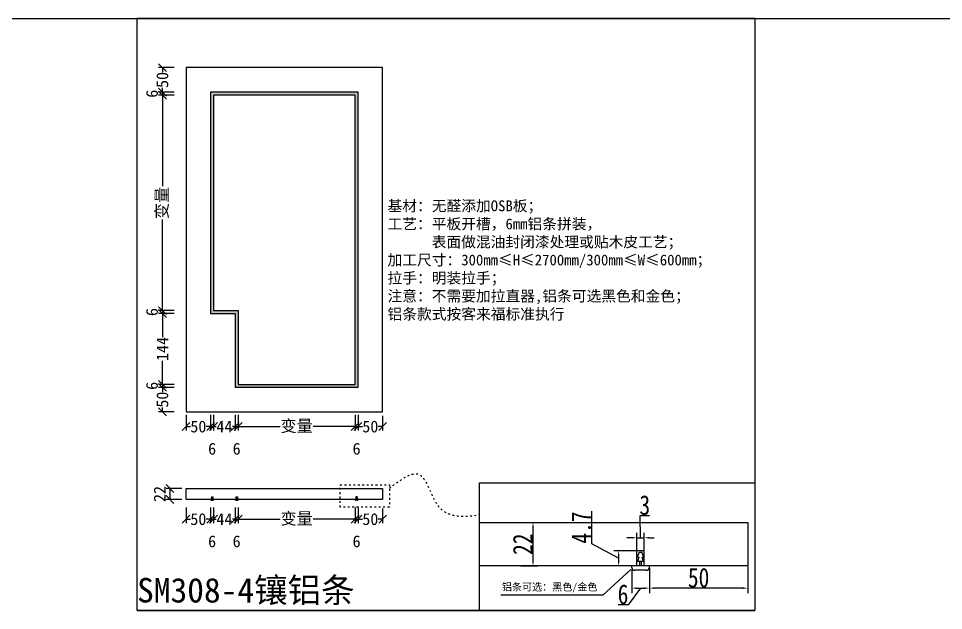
# Model space of a CAD drawing. Header units: millimetres. Extents: x 85186 to 129000, y -77269 to -36327.
# Drawn here: x 90425 to 92308, y -41287 to -40083 of the extents above; entities that cross this region are included whole.
import ezdxf

# ---------------------------------------------------------------- set-up
doc = ezdxf.new("R2010")
doc.units = ezdxf.units.MM
doc.linetypes.add('100', pattern=[30, 12, -18])
doc.styles.add('KLF-1_宋体', font='SimSun.ttf')
doc.styles.get("Standard").update_dxf_attribs({"font": 'SimSun.ttf'})
doc.styles.add('宋体', font='SimSun.ttf', dxfattribs={"width": 0.8})
doc.dimstyles.new('客来福-8', dxfattribs={"dimscale": 8, "dimtxt": 3, "dimasz": 2, "dimexe": 1, "dimexo": 1, "dimgap": 0.1, "dimtad": 0, "dimtxsty": '宋体', "dimblk": 'OBLIQUE', "dimcen": 2.5, "dimclrd": 256, "dimclre": 256, "dimclrt": 1, "dimadec": 0, "dimazin": 0, "dimtfac": 1, "dimtmove": 2, "dimatfit": 3, "dimldrblk": 'OPEN30', "dimfxl": 3, "dimfxlon": 1, "dimarcsym": 0})
doc.dimstyles.new('客来福标注小', dxfattribs={"dimscale": 20, "dimtxt": 2, "dimasz": 0.5, "dimexe": 0.5, "dimexo": 0, "dimgap": 0.05, "dimtad": 1, "dimdec": 0, "dimzin": 0, "dimdsep": 46, "dimtxsty": 'Standard', "dimcen": 0, "dimclrd": 256, "dimclre": 256, "dimclrt": 256, "dimadec": 0, "dimazin": 0, "dimtfac": 1, "dimtdec": 0, "dimtofl": 0, "dimtmove": 1, "dimatfit": 3, "dimfxl": 2.2, "dimfxlon": 1, "dimtolj": 1, "dimtzin": 0, "dimarcsym": 0})

# ---------------------------------------------------------------- blocks, each defined once
blk = doc.blocks.new('_Oblique')
at = {"color": 0, "linetype": 'ByBlock', "lineweight": -2}
blk.add_line((-0.5, -0.5), (0.5, 0.5), dxfattribs=at)
blk = doc.blocks.new('*D111')
at = {"lineweight": -2, "transparency": 16777216}
for p, q in [((90742.2, -40182.8), (90710.2, -40182.8)), ((90718.2, -40182.8), (90718.2, -40191.7)), ((90718.2, -40232.8), (90718.2, -40223.8)), ((90742.2, -40232.8), (90710.2, -40232.8))]:
    blk.add_line(p, q, dxfattribs=at)
at = {"layer": 'Defpoints', "color": 0, "transparency": 16777216}
for p in [(90810.9, -40182.8), (90718.2, -40232.8), (90810.9, -40232.8)]:
    blk.add_point(p, dxfattribs=at)
at = {"lineweight": -2, "transparency": 16777216, "xscale": 16, "yscale": 16, "zscale": 16}
for p, rotation in [((90718.2, -40182.8), 90), ((90718.2, -40232.8), 270)]:
    blk.add_blockref('_Oblique', p, dxfattribs=dict(at, rotation=rotation))
at = {"color": 1, "transparency": 16777216, "insert": (90718.2, -40207.8), "char_height": 24, "attachment_point": 5, "rotation": 90, "style": 'KLF-1_宋体'}
blk.add_mtext('50', dxfattribs=at)
blk = doc.blocks.new('_Open30')
at = {"color": 0, "linetype": 'ByBlock', "lineweight": -2}
for p, q in [((-1, 0.27), (0, 0)), ((0, 0), (-1, -0.27)), ((0, 0), (-1, 0))]:
    blk.add_line(p, q, dxfattribs=at)
blk = doc.blocks.new('*D112')
at = {"lineweight": -2, "transparency": 16777216}
for p, q in [((90742.2, -40232.8), (90710.2, -40232.8)), ((90742.2, -40238.8), (90710.2, -40238.8)), ((90718.2, -40232.8), (90718.2, -40238.8))]:
    blk.add_line(p, q, dxfattribs=at)
at = {"layer": 'Defpoints', "color": 0, "transparency": 16777216}
for p in [(90718.2, -40238.8), (90800.5, -40238.8), (90810.9, -40232.8)]:
    blk.add_point(p, dxfattribs=at)
at = {"lineweight": -2, "transparency": 16777216, "xscale": 16, "yscale": 16, "zscale": 16}
for p, rotation in [((90718.2, -40232.8), 90), ((90718.2, -40238.8), 270)]:
    blk.add_blockref('_Oblique', p, dxfattribs=dict(at, rotation=rotation))
at = {"color": 1, "transparency": 16777216, "insert": (90697, -40235.8), "char_height": 24, "attachment_point": 5, "rotation": 90, "style": 'KLF-1_宋体'}
blk.add_mtext('6', dxfattribs=at)
blk = doc.blocks.new('*D113')
at = {"lineweight": -2, "transparency": 16777216}
for p, q in [((90742.2, -40238.8), (90710.2, -40238.8)), ((90718.2, -40238.8), (90718.2, -40424)), ((90718.2, -40676.8), (90718.2, -40491.5)), ((90742.2, -40676.8), (90710.2, -40676.8))]:
    blk.add_line(p, q, dxfattribs=at)
at = {"layer": 'Defpoints', "color": 0, "transparency": 16777216}
for p in [(90800.5, -40238.8), (90718.2, -40676.8), (90822.3, -40676.8)]:
    blk.add_point(p, dxfattribs=at)
at = {"lineweight": -2, "transparency": 16777216, "xscale": 16, "yscale": 16, "zscale": 16}
for p, rotation in [((90718.2, -40238.8), 90), ((90718.2, -40676.8), 270)]:
    blk.add_blockref('_Oblique', p, dxfattribs=dict(at, rotation=rotation))
at = {"color": 1, "transparency": 16777216, "insert": (90718.2, -40457.8), "char_height": 24, "attachment_point": 5, "rotation": 90, "style": 'KLF-1_宋体'}
blk.add_mtext('变量', dxfattribs=at)
blk = doc.blocks.new('*D114')
at = {"lineweight": -2, "transparency": 16777216}
for p, q in [((90742.2, -40676.8), (90710.2, -40676.8)), ((90718.2, -40676.8), (90718.2, -40682.8)), ((90742.2, -40682.8), (90710.2, -40682.8))]:
    blk.add_line(p, q, dxfattribs=at)
at = {"layer": 'Defpoints', "color": 0, "transparency": 16777216}
for p in [(90822.3, -40676.8), (90718.2, -40682.8), (90816.3, -40682.8)]:
    blk.add_point(p, dxfattribs=at)
at = {"lineweight": -2, "transparency": 16777216, "xscale": 16, "yscale": 16, "zscale": 16}
for p, rotation in [((90718.2, -40676.8), 90), ((90718.2, -40682.8), 270)]:
    blk.add_blockref('_Oblique', p, dxfattribs=dict(at, rotation=rotation))
at = {"color": 1, "transparency": 16777216, "insert": (90697, -40679.8), "char_height": 24, "attachment_point": 5, "rotation": 90, "style": 'KLF-1_宋体'}
blk.add_mtext('6', dxfattribs=at)
blk = doc.blocks.new('*D115')
at = {"lineweight": -2, "transparency": 16777216}
for p, q in [((90742.2, -40682.8), (90710.2, -40682.8)), ((90718.2, -40682.8), (90718.2, -40730.8)), ((90718.2, -40826.8), (90718.2, -40778.8)), ((90742.2, -40826.8), (90710.2, -40826.8))]:
    blk.add_line(p, q, dxfattribs=at)
at = {"layer": 'Defpoints', "color": 0, "transparency": 16777216}
for p in [(90816.3, -40682.8), (90718.2, -40826.8), (90850.5, -40826.8)]:
    blk.add_point(p, dxfattribs=at)
at = {"lineweight": -2, "transparency": 16777216, "xscale": 16, "yscale": 16, "zscale": 16}
for p, rotation in [((90718.2, -40682.8), 90), ((90718.2, -40826.8), 270)]:
    blk.add_blockref('_Oblique', p, dxfattribs=dict(at, rotation=rotation))
at = {"color": 1, "transparency": 16777216, "insert": (90718.2, -40754.8), "char_height": 24, "attachment_point": 5, "rotation": 90, "style": 'KLF-1_宋体'}
blk.add_mtext('144', dxfattribs=at)
blk = doc.blocks.new('*D116')
at = {"lineweight": -2, "transparency": 16777216}
for p, q in [((90742.2, -40826.8), (90710.2, -40826.8)), ((90718.2, -40826.8), (90718.2, -40832.8)), ((90742.2, -40832.8), (90710.2, -40832.8))]:
    blk.add_line(p, q, dxfattribs=at)
at = {"layer": 'Defpoints', "color": 0, "transparency": 16777216}
for p in [(90850.5, -40826.8), (90718.2, -40832.8), (90844.5, -40832.8)]:
    blk.add_point(p, dxfattribs=at)
at = {"lineweight": -2, "transparency": 16777216, "xscale": 16, "yscale": 16, "zscale": 16}
for p, rotation in [((90718.2, -40826.8), 90), ((90718.2, -40832.8), 270)]:
    blk.add_blockref('_Oblique', p, dxfattribs=dict(at, rotation=rotation))
at = {"color": 1, "transparency": 16777216, "insert": (90697, -40829.8), "char_height": 24, "attachment_point": 5, "rotation": 90, "style": 'KLF-1_宋体'}
blk.add_mtext('6', dxfattribs=at)
blk = doc.blocks.new('*D117')
at = {"lineweight": -2, "transparency": 16777216}
for p, q in [((90742.2, -40832.8), (90710.2, -40832.8)), ((90718.2, -40832.8), (90718.2, -40841.7)), ((90742.2, -40882.8), (90710.2, -40882.8)), ((90718.2, -40882.8), (90718.2, -40873.8))]:
    blk.add_line(p, q, dxfattribs=at)
at = {"layer": 'Defpoints', "color": 0, "transparency": 16777216}
for p in [(90844.5, -40832.8), (90718.2, -40882.8), (90794.2, -40882.8)]:
    blk.add_point(p, dxfattribs=at)
at = {"lineweight": -2, "transparency": 16777216, "xscale": 16, "yscale": 16, "zscale": 16}
for p, rotation in [((90718.2, -40832.8), 90), ((90718.2, -40882.8), 270)]:
    blk.add_blockref('_Oblique', p, dxfattribs=dict(at, rotation=rotation))
at = {"color": 1, "transparency": 16777216, "insert": (90718.2, -40857.8), "char_height": 24, "attachment_point": 5, "rotation": 90, "style": 'KLF-1_宋体'}
blk.add_mtext('50', dxfattribs=at)
blk = doc.blocks.new('*D216')
at = {"lineweight": -2, "transparency": 16777216}
for p, q in [((90766.3, -40888.6), (90766.3, -40920.6)), ((90816.3, -40888.6), (90816.3, -40920.6)), ((90766.3, -40912.6), (90775.2, -40912.6)), ((90816.3, -40912.6), (90807.4, -40912.6))]:
    blk.add_line(p, q, dxfattribs=at)
at = {"layer": 'Defpoints', "color": 0, "transparency": 16777216}
for p in [(90766.3, -40663.9), (90816.3, -40663.9), (90816.3, -40912.6)]:
    blk.add_point(p, dxfattribs=at)
at = {"lineweight": -2, "transparency": 16777216, "xscale": 16, "yscale": 16, "zscale": 16, "rotation": 180}
blk.add_blockref('_Oblique', (90766.3, -40912.6), dxfattribs=at)
at = {"lineweight": -2, "transparency": 16777216, "xscale": 16, "yscale": 16, "zscale": 16}
blk.add_blockref('_Oblique', (90816.3, -40912.6), dxfattribs=at)
at = {"color": 1, "transparency": 16777216, "insert": (90791.3, -40912.6), "char_height": 24, "attachment_point": 5, "style": 'KLF-1_宋体'}
blk.add_mtext('50', dxfattribs=at)
blk = doc.blocks.new('*D217')
at = {"lineweight": -2, "transparency": 16777216}
for p, q in [((90816.3, -40888.6), (90816.3, -40920.6)), ((90822.3, -40888.6), (90822.3, -40920.6)), ((90816.3, -40912.6), (90822.3, -40912.6))]:
    blk.add_line(p, q, dxfattribs=at)
at = {"layer": 'Defpoints', "color": 0, "transparency": 16777216}
for p in [(90816.3, -40663.9), (90822.3, -40676.8), (90822.3, -40912.6)]:
    blk.add_point(p, dxfattribs=at)
at = {"lineweight": -2, "transparency": 16777216, "xscale": 16, "yscale": 16, "zscale": 16, "rotation": 180}
blk.add_blockref('_Oblique', (90816.3, -40912.6), dxfattribs=at)
at = {"lineweight": -2, "transparency": 16777216, "xscale": 16, "yscale": 16, "zscale": 16}
blk.add_blockref('_Oblique', (90822.3, -40912.6), dxfattribs=at)
at = {"color": 1, "transparency": 16777216, "insert": (90819.3, -40957.8), "char_height": 24, "attachment_point": 5, "style": 'KLF-1_宋体'}
blk.add_mtext('6', dxfattribs=at)
blk = doc.blocks.new('*D218')
at = {"lineweight": -2, "transparency": 16777216}
for p, q in [((90822.3, -40888.6), (90822.3, -40920.6)), ((90866.3, -40888.6), (90866.3, -40920.6)), ((90822.3, -40912.6), (90827.6, -40912.6)), ((90866.3, -40912.6), (90861.1, -40912.6))]:
    blk.add_line(p, q, dxfattribs=at)
at = {"layer": 'Defpoints', "color": 0, "transparency": 16777216}
for p in [(90822.3, -40676.8), (90866.3, -40682.8), (90866.3, -40912.6)]:
    blk.add_point(p, dxfattribs=at)
at = {"lineweight": -2, "transparency": 16777216, "xscale": 16, "yscale": 16, "zscale": 16, "rotation": 180}
blk.add_blockref('_Oblique', (90822.3, -40912.6), dxfattribs=at)
at = {"lineweight": -2, "transparency": 16777216, "xscale": 16, "yscale": 16, "zscale": 16}
blk.add_blockref('_Oblique', (90866.3, -40912.6), dxfattribs=at)
at = {"color": 1, "transparency": 16777216, "insert": (90844.3, -40912.6), "char_height": 24, "attachment_point": 5, "style": 'KLF-1_宋体'}
blk.add_mtext('44', dxfattribs=at)
blk = doc.blocks.new('*D219')
at = {"lineweight": -2, "transparency": 16777216}
for p, q in [((90866.3, -40888.6), (90866.3, -40920.6)), ((90872.3, -40888.6), (90872.3, -40920.6)), ((90866.3, -40912.6), (90872.3, -40912.6))]:
    blk.add_line(p, q, dxfattribs=at)
at = {"layer": 'Defpoints', "color": 0, "transparency": 16777216}
for p in [(90872.3, -40676.8), (90866.3, -40682.8), (90872.3, -40912.6)]:
    blk.add_point(p, dxfattribs=at)
at = {"lineweight": -2, "transparency": 16777216, "xscale": 16, "yscale": 16, "zscale": 16, "rotation": 180}
blk.add_blockref('_Oblique', (90866.3, -40912.6), dxfattribs=at)
at = {"lineweight": -2, "transparency": 16777216, "xscale": 16, "yscale": 16, "zscale": 16}
blk.add_blockref('_Oblique', (90872.3, -40912.6), dxfattribs=at)
at = {"color": 1, "transparency": 16777216, "insert": (90869.3, -40957.8), "char_height": 24, "attachment_point": 5, "style": 'KLF-1_宋体'}
blk.add_mtext('6', dxfattribs=at)
blk = doc.blocks.new('*D220')
at = {"lineweight": -2, "transparency": 16777216}
for p, q in [((90872.3, -40888.6), (90872.3, -40920.6)), ((91110.3, -40888.6), (91110.3, -40920.6)), ((90872.3, -40912.6), (90957.5, -40912.6)), ((91110.3, -40912.6), (91025.1, -40912.6))]:
    blk.add_line(p, q, dxfattribs=at)
at = {"layer": 'Defpoints', "color": 0, "transparency": 16777216}
for p in [(90872.3, -40676.8), (91110.3, -40826.8), (91110.3, -40912.6)]:
    blk.add_point(p, dxfattribs=at)
at = {"lineweight": -2, "transparency": 16777216, "xscale": 16, "yscale": 16, "zscale": 16, "rotation": 180}
blk.add_blockref('_Oblique', (90872.3, -40912.6), dxfattribs=at)
at = {"lineweight": -2, "transparency": 16777216, "xscale": 16, "yscale": 16, "zscale": 16}
blk.add_blockref('_Oblique', (91110.3, -40912.6), dxfattribs=at)
at = {"color": 1, "transparency": 16777216, "insert": (90991.3, -40912.6), "char_height": 24, "attachment_point": 5, "style": 'KLF-1_宋体'}
blk.add_mtext('变量', dxfattribs=at)
blk = doc.blocks.new('*D221')
at = {"lineweight": -2, "transparency": 16777216}
for p, q in [((91110.3, -40888.6), (91110.3, -40920.6)), ((91116.3, -40888.6), (91116.3, -40920.6)), ((91110.3, -40912.6), (91116.3, -40912.6))]:
    blk.add_line(p, q, dxfattribs=at)
at = {"layer": 'Defpoints', "color": 0, "transparency": 16777216}
for p in [(91110.3, -40826.8), (91116.3, -40832.8), (91116.3, -40912.6)]:
    blk.add_point(p, dxfattribs=at)
at = {"lineweight": -2, "transparency": 16777216, "xscale": 16, "yscale": 16, "zscale": 16, "rotation": 180}
blk.add_blockref('_Oblique', (91110.3, -40912.6), dxfattribs=at)
at = {"lineweight": -2, "transparency": 16777216, "xscale": 16, "yscale": 16, "zscale": 16}
blk.add_blockref('_Oblique', (91116.3, -40912.6), dxfattribs=at)
at = {"color": 1, "transparency": 16777216, "insert": (91113.3, -40957.8), "char_height": 24, "attachment_point": 5, "style": 'KLF-1_宋体'}
blk.add_mtext('6', dxfattribs=at)
blk = doc.blocks.new('*D222')
at = {"lineweight": -2, "transparency": 16777216}
for p, q in [((91116.3, -40888.6), (91116.3, -40920.6)), ((91166.3, -40890.8), (91166.3, -40920.6)), ((91116.3, -40912.6), (91125.2, -40912.6)), ((91166.3, -40912.6), (91157.4, -40912.6))]:
    blk.add_line(p, q, dxfattribs=at)
at = {"layer": 'Defpoints', "color": 0, "transparency": 16777216}
for p in [(91116.3, -40832.8), (91166.3, -40882.8), (91166.3, -40912.6)]:
    blk.add_point(p, dxfattribs=at)
at = {"lineweight": -2, "transparency": 16777216, "xscale": 16, "yscale": 16, "zscale": 16, "rotation": 180}
blk.add_blockref('_Oblique', (91116.3, -40912.6), dxfattribs=at)
at = {"lineweight": -2, "transparency": 16777216, "xscale": 16, "yscale": 16, "zscale": 16}
blk.add_blockref('_Oblique', (91166.3, -40912.6), dxfattribs=at)
at = {"color": 1, "transparency": 16777216, "insert": (91141.3, -40912.6), "char_height": 24, "attachment_point": 5, "style": 'KLF-1_宋体'}
blk.add_mtext('50', dxfattribs=at)
blk = doc.blocks.new('*D118')
at = {"lineweight": -2, "transparency": 16777216}
for p, q in [((90766.3, -41076.9), (90766.3, -41108.9)), ((90816.3, -41076.9), (90816.3, -41108.9)), ((90766.3, -41100.9), (90775.2, -41100.9)), ((90816.3, -41100.9), (90807.4, -41100.9))]:
    blk.add_line(p, q, dxfattribs=at)
at = {"layer": 'Defpoints', "color": 0, "transparency": 16777216}
for p in [(90766.3, -40852.3), (90816.3, -40852.3), (90816.3, -41100.9)]:
    blk.add_point(p, dxfattribs=at)
at = {"lineweight": -2, "transparency": 16777216, "xscale": 16, "yscale": 16, "zscale": 16, "rotation": 180}
blk.add_blockref('_Oblique', (90766.3, -41100.9), dxfattribs=at)
at = {"lineweight": -2, "transparency": 16777216, "xscale": 16, "yscale": 16, "zscale": 16}
blk.add_blockref('_Oblique', (90816.3, -41100.9), dxfattribs=at)
at = {"color": 1, "transparency": 16777216, "insert": (90791.3, -41100.9), "char_height": 24, "attachment_point": 5, "style": 'KLF-1_宋体'}
blk.add_mtext('50', dxfattribs=at)
blk = doc.blocks.new('*D119')
at = {"lineweight": -2, "transparency": 16777216}
for p, q in [((90816.3, -41076.9), (90816.3, -41108.9)), ((90822.3, -41076.9), (90822.3, -41108.9)), ((90816.3, -41100.9), (90822.3, -41100.9))]:
    blk.add_line(p, q, dxfattribs=at)
at = {"layer": 'Defpoints', "color": 0, "transparency": 16777216}
for p in [(90816.3, -40852.3), (90822.3, -40865.1), (90822.3, -41100.9)]:
    blk.add_point(p, dxfattribs=at)
at = {"lineweight": -2, "transparency": 16777216, "xscale": 16, "yscale": 16, "zscale": 16, "rotation": 180}
blk.add_blockref('_Oblique', (90816.3, -41100.9), dxfattribs=at)
at = {"lineweight": -2, "transparency": 16777216, "xscale": 16, "yscale": 16, "zscale": 16}
blk.add_blockref('_Oblique', (90822.3, -41100.9), dxfattribs=at)
at = {"color": 1, "transparency": 16777216, "insert": (90819.3, -41146.1), "char_height": 24, "attachment_point": 5, "style": 'KLF-1_宋体'}
blk.add_mtext('6', dxfattribs=at)
blk = doc.blocks.new('*D120')
at = {"lineweight": -2, "transparency": 16777216}
for p, q in [((90822.3, -41076.9), (90822.3, -41108.9)), ((90866.3, -41076.9), (90866.3, -41108.9)), ((90822.3, -41100.9), (90827.6, -41100.9)), ((90866.3, -41100.9), (90861.1, -41100.9))]:
    blk.add_line(p, q, dxfattribs=at)
at = {"layer": 'Defpoints', "color": 0, "transparency": 16777216}
for p in [(90822.3, -40865.1), (90866.3, -40871.1), (90866.3, -41100.9)]:
    blk.add_point(p, dxfattribs=at)
at = {"lineweight": -2, "transparency": 16777216, "xscale": 16, "yscale": 16, "zscale": 16, "rotation": 180}
blk.add_blockref('_Oblique', (90822.3, -41100.9), dxfattribs=at)
at = {"lineweight": -2, "transparency": 16777216, "xscale": 16, "yscale": 16, "zscale": 16}
blk.add_blockref('_Oblique', (90866.3, -41100.9), dxfattribs=at)
at = {"color": 1, "transparency": 16777216, "insert": (90844.3, -41100.9), "char_height": 24, "attachment_point": 5, "style": 'KLF-1_宋体'}
blk.add_mtext('44', dxfattribs=at)
blk = doc.blocks.new('*D121')
at = {"lineweight": -2, "transparency": 16777216}
for p, q in [((90866.3, -41076.9), (90866.3, -41108.9)), ((90872.3, -41076.9), (90872.3, -41108.9)), ((90866.3, -41100.9), (90872.3, -41100.9))]:
    blk.add_line(p, q, dxfattribs=at)
at = {"layer": 'Defpoints', "color": 0, "transparency": 16777216}
for p in [(90872.3, -40865.1), (90866.3, -40871.1), (90872.3, -41100.9)]:
    blk.add_point(p, dxfattribs=at)
at = {"lineweight": -2, "transparency": 16777216, "xscale": 16, "yscale": 16, "zscale": 16, "rotation": 180}
blk.add_blockref('_Oblique', (90866.3, -41100.9), dxfattribs=at)
at = {"lineweight": -2, "transparency": 16777216, "xscale": 16, "yscale": 16, "zscale": 16}
blk.add_blockref('_Oblique', (90872.3, -41100.9), dxfattribs=at)
at = {"color": 1, "transparency": 16777216, "insert": (90869.3, -41146.1), "char_height": 24, "attachment_point": 5, "style": 'KLF-1_宋体'}
blk.add_mtext('6', dxfattribs=at)
blk = doc.blocks.new('*D122')
at = {"lineweight": -2, "transparency": 16777216}
for p, q in [((90872.3, -41076.9), (90872.3, -41108.9)), ((91110.3, -41076.9), (91110.3, -41108.9)), ((90872.3, -41100.9), (90957.5, -41100.9)), ((91110.3, -41100.9), (91025.1, -41100.9))]:
    blk.add_line(p, q, dxfattribs=at)
at = {"layer": 'Defpoints', "color": 0, "transparency": 16777216}
for p in [(90872.3, -40865.1), (91110.3, -41015.1), (91110.3, -41100.9)]:
    blk.add_point(p, dxfattribs=at)
at = {"lineweight": -2, "transparency": 16777216, "xscale": 16, "yscale": 16, "zscale": 16, "rotation": 180}
blk.add_blockref('_Oblique', (90872.3, -41100.9), dxfattribs=at)
at = {"lineweight": -2, "transparency": 16777216, "xscale": 16, "yscale": 16, "zscale": 16}
blk.add_blockref('_Oblique', (91110.3, -41100.9), dxfattribs=at)
at = {"color": 1, "transparency": 16777216, "insert": (90991.3, -41100.9), "char_height": 24, "attachment_point": 5, "style": 'KLF-1_宋体'}
blk.add_mtext('变量', dxfattribs=at)
blk = doc.blocks.new('*D123')
at = {"lineweight": -2, "transparency": 16777216}
for p, q in [((91110.3, -41076.9), (91110.3, -41108.9)), ((91116.3, -41076.9), (91116.3, -41108.9)), ((91110.3, -41100.9), (91116.3, -41100.9))]:
    blk.add_line(p, q, dxfattribs=at)
at = {"layer": 'Defpoints', "color": 0, "transparency": 16777216}
for p in [(91110.3, -41015.1), (91116.3, -41021.1), (91116.3, -41100.9)]:
    blk.add_point(p, dxfattribs=at)
at = {"lineweight": -2, "transparency": 16777216, "xscale": 16, "yscale": 16, "zscale": 16, "rotation": 180}
blk.add_blockref('_Oblique', (91110.3, -41100.9), dxfattribs=at)
at = {"lineweight": -2, "transparency": 16777216, "xscale": 16, "yscale": 16, "zscale": 16}
blk.add_blockref('_Oblique', (91116.3, -41100.9), dxfattribs=at)
at = {"color": 1, "transparency": 16777216, "insert": (91113.3, -41146.1), "char_height": 24, "attachment_point": 5, "style": 'KLF-1_宋体'}
blk.add_mtext('6', dxfattribs=at)
blk = doc.blocks.new('*D124')
at = {"lineweight": -2, "transparency": 16777216}
for p, q in [((91116.3, -41076.9), (91116.3, -41108.9)), ((91166.3, -41079.1), (91166.3, -41108.9)), ((91116.3, -41100.9), (91125.2, -41100.9)), ((91166.3, -41100.9), (91157.4, -41100.9))]:
    blk.add_line(p, q, dxfattribs=at)
at = {"layer": 'Defpoints', "color": 0, "transparency": 16777216}
for p in [(91116.3, -41021.1), (91166.3, -41071.1), (91166.3, -41100.9)]:
    blk.add_point(p, dxfattribs=at)
at = {"lineweight": -2, "transparency": 16777216, "xscale": 16, "yscale": 16, "zscale": 16, "rotation": 180}
blk.add_blockref('_Oblique', (91116.3, -41100.9), dxfattribs=at)
at = {"lineweight": -2, "transparency": 16777216, "xscale": 16, "yscale": 16, "zscale": 16}
blk.add_blockref('_Oblique', (91166.3, -41100.9), dxfattribs=at)
at = {"color": 1, "transparency": 16777216, "insert": (91141.3, -41100.9), "char_height": 24, "attachment_point": 5, "style": 'KLF-1_宋体'}
blk.add_mtext('50', dxfattribs=at)
blk = doc.blocks.new('954')
at = {"color": 1}
for p, q in [((63905.45, 24959.38), (63905.45, 24958.88)), ((63906.45, 24960.38), (63910.45, 24960.38)), ((63911.45, 24959.38), (63911.45, 24958.88)), ((63905.45, 24958.88), (63911.45, 24958.88)), ((63907.45, 24957.25), (63907.9, 24955.88)), ((63907.54, 24957.38), (63909.37, 24957.38)), ((63908.15, 24958.88), (63908.15, 24957.38)), ((63908.75, 24958.88), (63908.75, 24957.38)), ((63909, 24955.88), (63909.46, 24957.25)), ((63907.45, 24955.75), (63907.88, 24954.45)), ((63907.9, 24955.88), (63907.54, 24955.88)), ((63907.98, 24954.38), (63908.93, 24954.38)), ((63909.37, 24955.88), (63909, 24955.88)), ((63909.03, 24954.45), (63909.46, 24955.75))]:
    blk.add_line(p, q, dxfattribs=at)
for centre, radius, start, end in [((63906.45, 24959.38), 1, 90, 180), ((63910.45, 24959.38), 1, 0, 90), ((63907.54, 24957.28), 0.1, 90, 198.4349), ((63909.37, 24957.28), 0.1, 341.5651, 90), ((63907.54, 24955.78), 0.1, 90, 198.4349), ((63907.98, 24954.48), 0.1, 198.4349, 270), ((63908.93, 24954.48), 0.1, 270, 341.5651), ((63909.37, 24955.78), 0.1, 341.5651, 90)]:
    blk.add_arc(centre, radius, start, end, dxfattribs=at)
blk = doc.blocks.new('*D167')
at = {"lineweight": -2, "transparency": 16777216}
for p, q in [((91709.4, -41200.7), (91709.4, -41251.1)), ((91909.4, -41197.1), (91909.4, -41251.1)), ((91899.4, -41241.1), (91719.4, -41241.1))]:
    blk.add_line(p, q, dxfattribs=at)
at = {"transparency": 16777216}
for points in [[(91719.4, -41239.4), (91719.4, -41242.8), (91709.4, -41241.1)], [(91899.4, -41239.4), (91899.4, -41242.8), (91909.4, -41241.1)]]:
    blk.add_solid(points, dxfattribs=at)
at = {"layer": 'Defpoints', "color": 0, "transparency": 16777216}
for p in [(91909.4, -41174.6), (91709.4, -41200.7), (91709.4, -41241.1)]:
    blk.add_point(p, dxfattribs=at)
at = {"transparency": 16777216, "insert": (91809.4, -41220.1), "char_height": 40, "attachment_point": 5, "style": '宋体'}
blk.add_mtext('\\A1;50', dxfattribs=at)
blk = doc.blocks.new('*D168')
at = {"lineweight": -2, "transparency": 16777216}
for p, q in [((91673.4, -41202.2), (91673.4, -41251.1)), ((91709.4, -41200.7), (91709.4, -41251.1)), ((91691.4, -41241.1), (91665.8, -41274.7)), ((91683.4, -41241.1), (91699.4, -41241.1)), ((91665.8, -41274.7), (91645.4, -41274.7))]:
    blk.add_line(p, q, dxfattribs=at)
at = {"transparency": 16777216}
for points in [[(91683.4, -41239.4), (91683.4, -41242.8), (91673.4, -41241.1)], [(91699.4, -41239.4), (91699.4, -41242.8), (91709.4, -41241.1)]]:
    blk.add_solid(points, dxfattribs=at)
at = {"layer": 'Defpoints', "color": 0, "transparency": 16777216}
for p in [(91673.4, -41202.2), (91709.4, -41200.7), (91709.4, -41241.1)]:
    blk.add_point(p, dxfattribs=at)
at = {"transparency": 16777216, "insert": (91655.6, -41253.7), "char_height": 40, "attachment_point": 5, "style": '宋体'}
blk.add_mtext('\\A1;6', dxfattribs=at)
blk = doc.blocks.new('*D169')
at = {"lineweight": -2, "transparency": 16777216}
for p, q in [((91691.2, -41138.6), (91690.2, -41093.5)), ((91690.2, -41093.5), (91709.6, -41093.5)), ((91683.6, -41182.6), (91683.6, -41128.6)), ((91698.8, -41182.6), (91698.8, -41128.6)), ((91673.6, -41138.6), (91663.6, -41138.6)), ((91683.6, -41138.6), (91698.8, -41138.6)), ((91708.8, -41138.6), (91718.8, -41138.6))]:
    blk.add_line(p, q, dxfattribs=at)
at = {"transparency": 16777216}
for points in [[(91673.6, -41136.9), (91673.6, -41140.3), (91683.6, -41138.6)], [(91708.8, -41136.9), (91708.8, -41140.3), (91698.8, -41138.6)]]:
    blk.add_solid(points, dxfattribs=at)
at = {"layer": 'Defpoints', "color": 0, "transparency": 16777216}
for p in [(91698.8, -41138.6), (91683.6, -41195.8), (91698.8, -41195.8)]:
    blk.add_point(p, dxfattribs=at)
at = {"transparency": 16777216, "insert": (91699.9, -41072.5), "char_height": 40, "attachment_point": 5, "style": '宋体'}
blk.add_mtext('\\A1;3', dxfattribs=at)
blk = doc.blocks.new('*D170')
at = {"lineweight": -2, "transparency": 16777216}
for p, q in [((91592, -41151.1), (91592, -41084.7)), ((91646.7, -41180.4), (91592, -41151.1)), ((91690.7, -41165), (91636.7, -41165)), ((91646.7, -41175), (91646.7, -41185.8)), ((91690.7, -41195.8), (91636.7, -41195.8))]:
    blk.add_line(p, q, dxfattribs=at)
at = {"transparency": 16777216}
for points in [[(91645, -41175), (91648.4, -41175), (91646.7, -41165)], [(91645, -41185.8), (91648.4, -41185.8), (91646.7, -41195.8)]]:
    blk.add_solid(points, dxfattribs=at)
at = {"layer": 'Defpoints', "color": 0, "transparency": 16777216}
for p in [(91698.8, -41165), (91646.7, -41195.8), (91704.4, -41195.8)]:
    blk.add_point(p, dxfattribs=at)
at = {"transparency": 16777216, "insert": (91571, -41117.9), "char_height": 40, "attachment_point": 5, "rotation": 90, "style": '宋体'}
blk.add_mtext('\\A1;4.7', dxfattribs=at)
blk = doc.blocks.new('*D256')
at = {"lineweight": -2, "transparency": 16777216}
for p, q in [((91447.3, -41107.8), (91482.4, -41107.8)), ((91472.4, -41185.8), (91472.4, -41117.8)), ((91447.3, -41195.8), (91482.4, -41195.8))]:
    blk.add_line(p, q, dxfattribs=at)
at = {"transparency": 16777216}
for points in [[(91470.8, -41117.8), (91474.1, -41117.8), (91472.4, -41107.8)], [(91470.8, -41185.8), (91474.1, -41185.8), (91472.4, -41195.8)]]:
    blk.add_solid(points, dxfattribs=at)
at = {"layer": 'Defpoints', "color": 0, "transparency": 16777216}
for p in [(91447.3, -41107.8), (91472.4, -41107.8), (91447.3, -41195.8)]:
    blk.add_point(p, dxfattribs=at)
at = {"transparency": 16777216, "insert": (91451.4, -41151.8), "char_height": 40, "attachment_point": 5, "rotation": 90, "style": '宋体'}
blk.add_mtext('\\A1;22', dxfattribs=at)
blk = doc.blocks.new('*D259')
at = {"lineweight": -2, "transparency": 16777216}
for p, q in [((90757.7, -41038.7), (90725.7, -41038.7)), ((90733.7, -41060.7), (90733.7, -41038.7)), ((90757.7, -41060.7), (90725.7, -41060.7))]:
    blk.add_line(p, q, dxfattribs=at)
at = {"layer": 'Defpoints', "color": 0, "transparency": 16777216}
for p in [(90733.7, -41038.7), (90766.3, -41038.7), (90766.3, -41060.7)]:
    blk.add_point(p, dxfattribs=at)
at = {"lineweight": -2, "transparency": 16777216, "xscale": 16, "yscale": 16, "zscale": 16}
for p, rotation in [((90733.7, -41038.7), 90), ((90733.7, -41060.7), 270)]:
    blk.add_blockref('_Oblique', p, dxfattribs=dict(at, rotation=rotation))
at = {"color": 1, "transparency": 16777216, "insert": (90712.5, -41049.7), "char_height": 24, "attachment_point": 5, "rotation": 90, "style": 'KLF-1_宋体'}
blk.add_mtext('22', dxfattribs=at)

msp = doc.modelspace()

# ---------------------------------------------------------------- hatches: boundary and pattern name
h = msp.add_hatch(color=0)
h.paths.add_polyline_path([(90866.313, -40682.756), (90866.313, -40832.756), (91116.313, -40832.756), (91116.313, -40232.756), (90816.313, -40232.756), (90816.313, -40682.756)])
h.paths.add_polyline_path([(90872.313, -40676.756), (90872.313, -40826.756), (91110.313, -40826.756), (91110.313, -40238.756), (90822.313, -40238.756), (90822.313, -40676.756)], flags=16)

# ---------------------------------------------------------------- linework, layer by layer
for p, q in [((85318.615, -40082.897), (128999.726, -40082.897)), ((91212.471, -40082.897), (90881.313, -40082.897)), ((91350.581, -40082.897), (91212.471, -40082.897)), ((91212.471, -40082.897), (91689.61, -40082.897)), ((91689.61, -40082.897), (91350.581, -40082.897)), ((90666.687, -41286.52), (91923.811, -41286.52))]:
    msp.add_line(p, q)
at = {"color": 3}
msp.add_line((90666.687, -41286.52), (90666.687, -40082.897), dxfattribs=at)
at = {"color": 0}
for p, q in [((91923.811, -40082.897), (90666.687, -40082.897)), ((90666.687, -40082.897), (91923.811, -40082.897)), ((91923.811, -40082.897), (90666.687, -40082.897)), ((91923.811, -40082.897), (91689.61, -40082.897)), ((91923.811, -40082.897), (91689.61, -40082.897)), ((91923.811, -40082.897), (91923.811, -41286.52)), ((91683.639, -41195.805), (91683.639, -41164.952)), ((91698.783, -41164.952), (91683.639, -41164.952)), ((91698.783, -41195.805), (91698.783, -41164.952))]:
    msp.add_line(p, q, dxfattribs=at)
at = {"color": 251}
for p, q in [((90817.842, -41055.695), (90817.842, -41060.695)), ((90817.842, -41055.695), (90820.842, -41055.695)), ((90820.842, -41055.695), (90820.842, -41060.695)), ((90867.842, -41055.695), (90867.842, -41060.695)), ((90867.842, -41055.695), (90870.842, -41055.695)), ((90870.842, -41055.695), (90870.842, -41060.695)), ((91111.784, -41055.695), (91111.784, -41060.695)), ((91114.784, -41055.695), (91111.784, -41055.695)), ((91114.784, -41055.695), (91114.784, -41060.695))]:
    msp.add_line(p, q, dxfattribs=at)
at = {"color": 0}
for points in [[(90666.687, -40082.897), (91923.811, -40082.897), (91923.811, -41286.52), (90666.687, -41286.52)], [(91363.276, -41027.159), (91923.811, -41027.159), (91923.811, -41286.52), (91363.276, -41286.52)]]:
    msp.add_lwpolyline(points, close=True, dxfattribs=at)
for points in [[(90766.313, -40882.756), (91166.313, -40882.756), (91166.313, -40182.756), (90766.313, -40182.756)], [(90866.313, -40682.756), (90866.313, -40832.756), (91116.313, -40832.756), (91116.313, -40232.756), (90816.313, -40232.756), (90816.313, -40682.756)], [(90872.313, -40676.756), (90872.313, -40826.756), (91110.313, -40826.756), (91110.313, -40238.756), (90822.313, -40238.756), (90822.313, -40676.756)], [(90766.313, -41038.695), (91166.313, -41038.695), (91166.313, -41060.695), (90766.313, -41060.695)]]:
    msp.add_lwpolyline(points, close=True)
at = {"color": 0, "linetype": '100', "ltscale": 0.3}
for points in [[(91080.027, -41030.768), (91180.093, -41030.768), (91180.093, -41076.692), (91080.027, -41076.692)], [(91363.276, -41027.159), (91923.811, -41027.159), (91923.811, -41286.52), (91363.276, -41286.52)]]:
    msp.add_lwpolyline(points, close=True, dxfattribs=at)
at = {"color": 0}
msp.add_lwpolyline([(91363.276, -41107.805), (91909.362, -41107.805), (91909.362, -41195.805), (91363.276, -41195.805)], dxfattribs=at)
at = {"color": 0, "linetype": '100', "ltscale": 0.3}
msp.add_open_spline([(91180.093, -41038.016), (91202.779, -41020.805), (91250.631, -40984.5), (91271.562, -41097.284), (91328.549, -41097.655), (91363.276, -41091.634)], degree=3, knots=[0, 0, 0, 0, 66.39271652, 140.04578463, 230.75795967, 230.75795967, 230.75795967, 230.75795967], dxfattribs=at)

# ---------------------------------------------------------------- block references
at = {"xscale": -1, "rotation": 180}
for p in [(26910.859, -16101.817), (26960.859, -16101.817)]:
    msp.add_blockref('954', p, dxfattribs=at)
at = {"rotation": 180}
msp.add_blockref('954', (155021.767, -16101.817), dxfattribs=at)
at = {"xscale": 6, "yscale": 6, "zscale": 6, "rotation": 180}
msp.add_blockref('954', (475142.087, 108557.466), dxfattribs=at)

# ---------------------------------------------------------------- texts
at = {"lineweight": 25, "attachment_point": 1, "style": 'KLF-1_宋体'}
for s, insert, char_height, width in [('基材：无醛添加OSB板；\\P工艺：平板开槽，6mm铝条拼装，\\P      表面做混油封闭漆处理或贴木皮工艺；\\P加工尺寸：300mm≤H≤2700mm/300mm≤W≤600mm；\\P拉手：明装拉手；\\P注意：不需要加拉直器,铝条可选黑色和金色；\\P铝条款式按客来福标准执行', (91176.313, -40452.772), 22, 1691.65503), ('SM308-4镶铝条', (90666.687, -41220.318), 50, 6766.6201), ('{\\C1;铝条可选：黑色/金色}', (91409.107, -41231.119), 15, 6766.6201)]:
    msp.add_mtext(s, dxfattribs=dict(at, insert=insert, char_height=char_height, width=width))

# ---------------------------------------------------------------- dimensions: what is measured, and where the dimension line sits
at = {"color": 0}
for base, p1, p2, picture, middle in [((90718.164, -40232.756), (90810.948, -40182.756), (90810.948, -40232.756), '*D111', (90718.164, -40207.756)), ((90718.164, -40238.756), (90810.948, -40232.756), (90800.508, -40238.756), '*D112', (90696.964, -40235.756)), ((90718.164, -40682.756), (90822.313, -40676.756), (90816.313, -40682.756), '*D114', (90696.964, -40679.756)), ((90718.164, -40826.756), (90816.313, -40682.756), (90850.508, -40826.756), '*D115', (90718.164, -40754.756)), ((90718.164, -40832.756), (90850.508, -40826.756), (90844.508, -40832.756), '*D116', (90696.964, -40829.756)), ((90718.164, -40882.756), (90844.508, -40832.756), (90794.17, -40882.756), '*D117', (90718.164, -40857.756)), ((90733.666, -41038.695), (90766.313, -41060.695), (90766.313, -41038.695), '*D259', (90712.466, -41049.695))]:
    dim = msp.add_linear_dim(base=base, p1=p1, p2=p2, angle=90, dimstyle='客来福-8', override={"dimtxsty": 'KLF-1_宋体'}, dxfattribs=at)
    dim.commit()
    dim.dimension.update_dxf_attribs({"geometry": picture, "text_midpoint": middle})
for base, p1, p2, text, dimstyle, override, picture, middle in [((90718.164, -40676.756), (90800.508, -40238.756), (90822.313, -40676.756), '变量', '客来福-8', {"dimtxsty": 'KLF-1_宋体'}, '*D113', (90718.164, -40457.756)), ((91472.42, -41107.805), (91447.334, -41195.805), (91447.334, -41107.805), '22', '客来福标注小', {"dimtxsty": '宋体'}, '*D256', (91451.42, -41151.805))]:
    dim = msp.add_linear_dim(base=base, p1=p1, p2=p2, angle=90, text=text, dimstyle=dimstyle, override=override, dxfattribs=at)
    dim.commit()
    dim.dimension.update_dxf_attribs({"geometry": picture, "text_midpoint": middle})
for base, p1, p2, picture, middle in [((90816.313, -40912.568), (90766.313, -40663.948), (90816.313, -40663.948), '*D216', (90791.313, -40912.568)), ((90822.313, -40912.568), (90816.313, -40663.948), (90822.313, -40676.756), '*D217', (90819.313, -40957.768)), ((90866.313, -40912.568), (90822.313, -40676.756), (90866.313, -40682.756), '*D218', (90844.313, -40912.568)), ((90872.313, -40912.568), (90866.313, -40682.756), (90872.313, -40676.756), '*D219', (90869.313, -40957.768)), ((91116.313, -40912.568), (91110.313, -40826.756), (91116.313, -40832.756), '*D221', (91113.313, -40957.768)), ((91166.313, -40912.568), (91116.313, -40832.756), (91166.313, -40882.756), '*D222', (91141.313, -40912.568)), ((90816.313, -41100.926), (90766.313, -40852.305), (90816.313, -40852.305), '*D118', (90791.313, -41100.926)), ((90822.313, -41100.926), (90816.313, -40852.305), (90822.313, -40865.113), '*D119', (90819.313, -41146.126)), ((90866.313, -41100.926), (90822.313, -40865.113), (90866.313, -40871.113), '*D120', (90844.313, -41100.926)), ((90872.313, -41100.926), (90866.313, -40871.113), (90872.313, -40865.113), '*D121', (90869.313, -41146.126)), ((91116.313, -41100.926), (91110.313, -41015.113), (91116.313, -41021.113), '*D123', (91113.313, -41146.126)), ((91166.313, -41100.926), (91116.313, -41021.113), (91166.313, -41071.113), '*D124', (91141.313, -41100.926))]:
    dim = msp.add_linear_dim(base=base, p1=p1, p2=p2, dimstyle='客来福-8', override={"dimtxsty": 'KLF-1_宋体'}, dxfattribs=at)
    dim.commit()
    dim.dimension.update_dxf_attribs({"geometry": picture, "text_midpoint": middle})
for base, p1, p2, text, dimstyle, override, picture, middle in [((91110.313, -40912.568), (90872.313, -40676.756), (91110.313, -40826.756), '变量', '客来福-8', {"dimtxsty": 'KLF-1_宋体'}, '*D220', (90991.313, -40912.568)), ((91110.313, -41100.926), (90872.313, -40865.113), (91110.313, -41015.113), '变量', '客来福-8', {"dimtxsty": 'KLF-1_宋体'}, '*D122', (90991.313, -41100.926)), ((91709.362, -41241.101), (91909.362, -41174.553), (91709.362, -41200.736), '50', '客来福标注小', {"dimtxsty": '宋体'}, '*D167', (91809.362, -41220.101))]:
    dim = msp.add_linear_dim(base=base, p1=p1, p2=p2, text=text, dimstyle=dimstyle, override=override, dxfattribs=at)
    dim.commit()
    dim.dimension.update_dxf_attribs({"geometry": picture, "text_midpoint": middle})
for base, p1, p2, text, picture, middle in [((91698.783, -41138.605), (91683.639, -41195.752), (91698.783, -41195.752), '3', '*D169', (91691.211, -41093.516)), ((91709.362, -41241.101), (91673.362, -41202.236), (91709.362, -41200.736), '6', '*D168', (91664.797, -41274.732))]:
    dim = msp.add_linear_dim(base=base, p1=p1, p2=p2, text=text, dimstyle='客来福标注小', override={"dimtxsty": '宋体'}, dxfattribs=at)
    dim.commit()
    dim.dimension.update_dxf_attribs({"geometry": picture, "text_midpoint": middle, "dimtype": 128})
dim = msp.add_linear_dim(base=(91646.693, -41195.805), p1=(91698.783, -41164.952), p2=(91704.364, -41195.805), angle=90, text='4.7', dimstyle='客来福标注小', override={"dimtxsty": '宋体'}, dxfattribs=at)
dim.commit()
dim.dimension.update_dxf_attribs({"geometry": '*D170', "text_midpoint": (91592.006, -41150.105), "dimtype": 128})

# ---------------------------------------------------------------- leaders
msp.add_leader([(91671.592, -41203.104), (91614.361, -41255.376), (91406.906, -41255.376)], dimstyle='客来福标注小', override={"dimgap": 0.05, "dimtad": 0}, dxfattribs=at)

doc.saveas('drawing.dxf')
